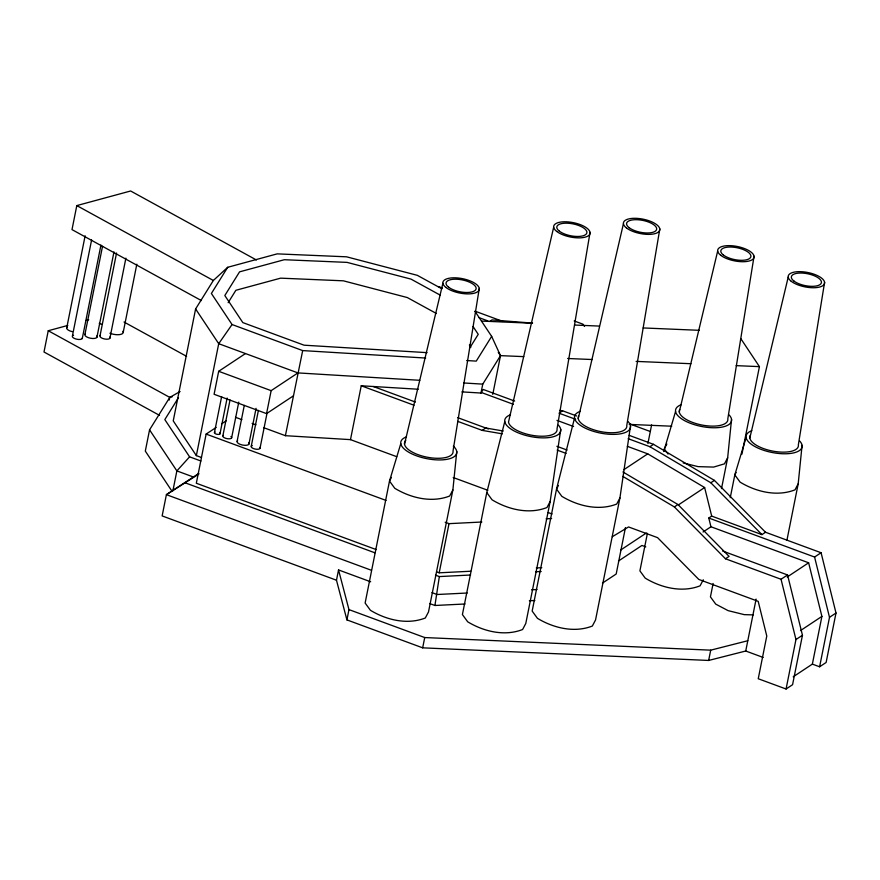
<?xml version="1.0" encoding="UTF-8"?>
<svg xmlns="http://www.w3.org/2000/svg" width="880" height="880" viewBox="0 0 880 880"><rect width="100%" height="100%" fill="white"/><g stroke="black" fill="none" stroke-linecap="round" stroke-linejoin="round"><path stroke-width="1.32" d="M400.785 443.63L389.499 481.052L365.123 603.042L370.414 610.291C386.496 620.026 407.275 625.064 425.304 618.002L428.505 611.941L452.881 489.951L456.764 451.484M721.501 488.62L727.661 457.787L731.544 419.32M786.951 540.1L798.193 483.802L802.076 445.335M435.479 575.146L439.34 576.576L434.929 605.484L429.781 603.592M504.779 421.564L486.783 492.569L462.407 614.559L467.698 621.808C483.78 631.543 504.559 636.592 522.588 629.519L525.789 623.469L550.165 501.479L560.747 429.429M574.53 418.077L556.534 489.082L532.158 611.072L537.449 618.332C553.531 628.056 574.31 633.105 592.339 626.043L595.54 619.982L619.916 497.992L630.498 425.942M479.281 288.409L453.035 450.967A24.717 9.779 11.3 0 1 425.59 456.874A24.717 9.779 11.3 0 1 405.757 440.495M754.061 256.234L727.815 418.792A24.717 9.779 11.3 0 1 701.976 425.04A24.717 9.779 11.3 0 1 679.701 409.453M824.604 282.249L798.358 444.807A24.717 9.779 11.3 0 1 772.508 451.055A24.717 9.779 11.3 0 1 750.233 435.468M590.062 232.386L557.029 428.901A24.717 9.779 11.3 0 1 534.369 435.677A24.717 9.779 11.3 0 1 508.497 422.081L553.663 227.271M659.813 228.899L626.78 425.414A24.717 9.779 11.3 0 1 600.941 431.662A24.717 9.779 11.3 0 1 578.666 416.075M67.826 325.435L48.246 330.737L44 352L159.5 415.349M256.399 259.974L130.636 190.993L76.802 205.59L72.006 229.614L201.355 300.564M66.726 327.899L85.129 235.796M91.608 239.932L72.402 336.039A5.115 2.024 11.3 0 0 77.011 339.262A5.115 2.024 11.3 0 0 82.368 337.964M82.28 338.492L100.947 245.058M84.942 334.334L102.542 246.235M96.91 337.315L113.982 251.889M100.023 335.775L116.556 253.011M109.901 338.228L125.895 258.137M123.233 332.266L136.829 264.198M180.103 391.512L169.774 397.397L149.556 429.847L145.31 451.099L171.864 491.029M169.235 400.048L169.774 397.397L172.381 396.682M441.892 288.805L417.318 275.33L346.588 256.817L277.189 253.869L227.7 267.289L213.345 280.478L195.602 308.957L173.239 420.893L196.35 455.62L201.443 457.501M172.887 490.831L176.869 470.899L189.596 456.841L200.904 461.01M196.35 455.62L218.713 343.695L232.056 324.533L211.387 293.469L227.7 267.289M216.183 427.427L206.14 434.071L196.317 483.241L376.233 549.593M245.465 353.562L218.68 371.305L214.093 394.273L266.563 413.622L293.348 395.879M214.467 432.498L221.628 396.671M219.978 433.862L227.139 398.035M222.871 435.787L230.032 399.96M231.605 437.954L238.766 402.127M237.127 441.232L244.288 405.405M248.908 444.158L256.069 408.331M251.251 446.248L258.401 410.421M266.563 413.622L271.15 390.654L297.935 372.911L419.782 380.303M259.985 448.426L267.146 412.599M396.704 456.676L350.482 439.637L285.395 435.688L302.687 350.592L425.689 358.05M350.482 439.637L361.24 385.781L418.264 389.235M763.191 657.448L745.734 651.013L708.653 660.451L422.664 647.834L346.918 619.894L336.479 580.217L338.536 569.932L370.667 581.79M346.918 619.894L348.964 609.609L338.536 569.932M422.664 647.834L424.721 637.549L348.964 609.609M436.623 571.868L439.197 572.814L449.02 523.655L481.844 522.016M461.89 391.886L480.975 393.041L482.757 384.131L500.5 355.641L491.656 336.38L474.969 311.3M492.767 394.372L500.5 355.641L498.267 352.286M625.46 527.571L616.187 574.013L602.459 583.099M647.889 443.597L651.618 424.908M647.405 533.335L639.903 570.867L645.194 578.116C661.276 587.851 682.055 592.9 700.084 585.827L703.285 579.777M663.74 451.561L675.565 411.455M713.119 583.473L710.435 596.882L715.737 604.131L728.101 610.632L744.227 614.636L753.302 614.9M730.257 497.684L734.811 474.892L746.108 437.47M741.939 454.135L759.429 366.63L740.795 338.613M708.653 660.451L710.71 650.166L747.78 640.728M745.734 651.013L756.107 599.082M612.326 536.712L628.54 526.944L657.591 537.658L698.775 579.425L758.197 601.348L766.777 636.02L758.241 678.744L786.071 689.007L795.96 639.551L781.044 579.271L725.483 558.778L674.366 506.924L622.842 476.41M722.535 550.979L787.545 574.959L802.461 635.239L792.572 684.695L786.071 689.007M793.21 676.797L812.361 664.114L821.898 616.407L808.632 562.793L710.952 526.768L703.065 531.993M812.361 664.114L819.61 666.787L829.499 617.32L814.583 557.04L708.785 518.023L710.952 526.768M629.189 435.358L653.51 444.334L714.417 480.392L765.523 532.246L821.084 552.739L836 613.019L826.122 662.475L819.61 666.787M578.248 418.594L623.414 223.784M404.514 444.147L442.882 283.294M679.283 411.972L717.662 251.119M749.826 437.987L788.205 277.134M391.424 477.411L389.499 481.052L394.79 488.301C410.872 498.025 431.651 503.074 449.68 496.012L452.881 489.951M558.448 485.452L556.534 489.082L561.825 496.331C577.907 506.066 598.686 511.115 616.715 504.053L619.916 497.992M550.165 501.479L546.964 507.529C528.935 514.602 508.156 509.553 492.074 499.818L486.783 492.569M666.842 444.037L664.279 448.877L668.063 454.058M727.661 457.787L724.46 463.837L713.625 467.082L698.06 466.631L683.177 462.935M736.098 472.472L734.811 474.892L740.113 482.141C756.195 491.876 776.974 496.925 795.003 489.852L798.193 483.802M228.151 302.687L235.873 290.29L280.621 278.157L343.376 280.819L407.33 297.561L436.414 313.511M178.497 397.639L164.824 419.595L189.596 456.841M469.656 348.095L478.236 334.323L473.066 326.557M491.656 336.38L476.256 361.119L466.686 360.536M480.975 393.041L483.208 389.466L514.657 401.06M221.76 423.731L226.226 420.772M198.77 473.462L166.397 494.659L162.14 515.922L336.479 580.217M371.371 570.262L166.397 494.659L198.814 474.056M489.72 321.42L491.975 319.924L532.565 323.114M457.721 421.366L482.163 430.375L485.76 427.999L503.261 431.013M576.686 415.998L562.606 410.806L559.009 413.182L575.652 419.32M628.155 438.691L649.924 446.721L653.51 444.334M623.953 469.612L647.746 453.849L704.627 487.531L711.7 516.098L761.937 534.622L765.523 532.246M674.366 506.924L677.963 504.537L729.08 556.391L725.483 558.778M649.924 446.721L710.82 482.768L714.417 480.392M678.568 504.801L704.627 487.531M620.675 550.033L646.404 532.983M618.475 561.011L641.949 545.457L645.788 546.876M708.785 518.023L711.7 516.098M781.044 579.271L787.545 574.959M814.583 557.04L821.084 552.739M787.226 576.972L808.632 562.793M800.492 630.586L821.898 616.407M795.96 639.551L802.461 635.239M829.499 617.32L836 613.019M86.097 320.474L88.704 319.77M546.128 518.804L551.606 518.529M439.197 572.814L470.657 571.241M536.305 567.963L541.783 567.688M439.34 576.576L470.569 575.014M535.755 571.758L541.189 571.483M467.236 593.01L437.118 594.506L431.959 592.614M531.553 589.787L537.031 589.523M434.929 605.484L465.036 603.988M529.364 600.765L534.842 600.501M481.503 321.079L532.191 323.235M574.662 325.039L599.324 326.084M643.159 327.943L699.325 330.319M500.5 355.641L523.787 356.631M567.633 358.49L592.284 359.535M636.13 361.394L690.932 363.715M736.142 365.64L759.429 366.63M629.233 424.402L671.737 426.206M424.721 637.549L710.71 650.166M427.097 352.649L304.084 345.191L242.825 322.597L224.818 295.526L239.558 271.854L284.306 259.721L347.061 262.383L411.015 279.125L440.099 295.075M463.595 382.965L482.757 384.131M559.911 410.344L562.606 410.806M482.163 430.375L502.37 433.851M574.211 320.958L582.923 324.17L584.54 326.392M438.471 286.55L442.167 287.925M475.112 311.201L503.03 321.508M478.874 317.581L487.861 320.903M629.684 423.907L650.298 431.508M481.327 392.48L513.469 404.338M556.974 420.376L573.595 426.503M627.286 446.314L647.746 453.849M232.056 324.533L302.687 350.592M556.886 446.292L567.127 450.065M557.139 450.087L566.093 453.387M373.274 386.507L415.448 402.061M457.633 417.626L488.323 428.945M361.24 385.781L413.985 405.229M297.935 372.911L218.713 343.695L195.602 308.957M218.68 371.305L271.15 390.654M453.2 477.521L487.861 490.303M548.218 512.556L552.068 513.986M235.477 417.274L241.879 419.639M252.12 423.412L255.959 424.831M263.637 427.658L285.395 435.688M206.14 434.071L386.056 500.434M445.17 522.236L449.02 523.655M193.171 476.916L176.869 470.899L149.556 429.847M185.427 482.922L374.891 552.805M76.802 205.59L213.345 280.478M124.025 322.025L186.593 356.345M48.246 330.737L169.774 397.397M622.919 471.955L677.963 504.537M710.82 482.768L761.937 534.622M469.381 344.993L470.855 347.215M729.201 415.041A28.512 11.275 11.3 0 1 719.015 427.537A28.512 11.275 11.3 0 1 683.056 419.771A28.512 11.275 11.3 0 1 681.274 404.69M259.831 447.458A4.532 1.793 11.3 0 1 254.749 448.976A4.532 1.793 11.3 0 1 252.263 445.577M122.914 331.276A9.053 3.586 11.3 0 1 119.779 334.587A9.053 3.586 11.3 0 1 109.912 333.223M248.699 442.849A6.105 2.409 11.3 0 1 242.627 445.071A6.105 2.409 11.3 0 1 237.633 440.704M72.82 335.599A5.115 2.024 11.3 0 1 73.546 335.269M72.358 331.661A6.402 2.53 11.3 0 1 67.111 327.316M558.404 425.15A28.512 11.275 11.3 0 1 548.229 437.646A28.512 11.275 11.3 0 1 512.259 429.88A28.512 11.275 11.3 0 1 510.477 414.799M96.701 335.984A6.204 2.453 11.3 0 1 90.53 338.25A6.204 2.453 11.3 0 1 85.448 333.806M628.166 421.663A28.512 11.275 11.3 0 1 617.98 434.159A28.512 11.275 11.3 0 1 582.021 426.393A28.512 11.275 11.3 0 1 580.228 411.312M109.725 337.139A5.115 2.024 11.3 0 1 104.632 338.998A5.115 2.024 11.3 0 1 100.441 335.335M453.321 446.127A28.512 11.275 11.3 0 1 445.577 459.547A28.512 11.275 11.3 0 1 408.837 452.287A28.512 11.275 11.3 0 1 406.494 436.865M230.945 436.48A4.532 1.793 11.3 0 1 227.535 438.735A4.532 1.793 11.3 0 1 223.245 435.402M219.56 432.927A2.86 1.133 11.3 0 1 218.988 434.368A2.86 1.133 11.3 0 1 215.193 433.631A2.86 1.133 11.3 0 1 215.116 432.069M799.733 441.056A28.512 11.275 11.3 0 1 789.558 453.552A28.512 11.275 11.3 0 1 753.588 445.786A28.512 11.275 11.3 0 1 751.806 430.705M101.882 324.302A5.709 2.255 11.3 0 1 99.264 323.334M723.36 255.002A15.301 6.05 11.3 0 0 749.364 258.654A15.301 6.05 11.3 0 0 734.877 247.368A15.301 6.05 11.3 0 0 723.36 255.002M720.709 255.277A18.546 7.337 11.3 0 0 752.224 259.71A18.546 7.337 11.3 0 0 734.668 246.037A18.546 7.337 11.3 0 0 720.709 255.277M791.241 281.292A18.546 7.337 11.3 0 0 822.767 285.725A18.546 7.337 11.3 0 0 805.2 272.052A18.546 7.337 11.3 0 0 791.241 281.292M793.892 281.017A15.301 6.05 11.3 0 0 819.896 284.669A15.301 6.05 11.3 0 0 805.409 273.383A15.301 6.05 11.3 0 0 793.892 281.017M559.35 231.154A15.301 6.05 11.3 0 0 585.354 234.806A15.301 6.05 11.3 0 0 570.867 223.52A15.301 6.05 11.3 0 0 559.35 231.154M629.112 227.667A15.301 6.05 11.3 0 0 655.116 231.319A15.301 6.05 11.3 0 0 640.629 220.033A15.301 6.05 11.3 0 0 629.112 227.667M626.461 227.942A18.546 7.337 11.3 0 0 657.976 232.375A18.546 7.337 11.3 0 0 640.409 218.702A18.546 7.337 11.3 0 0 626.461 227.942M556.699 231.429A18.546 7.337 11.3 0 0 588.225 235.862A18.546 7.337 11.3 0 0 570.658 222.189A18.546 7.337 11.3 0 0 556.699 231.429M448.58 287.177A15.301 6.05 11.3 0 0 474.584 290.829A15.301 6.05 11.3 0 0 460.097 279.543A15.301 6.05 11.3 0 0 448.58 287.177M445.929 287.452A18.546 7.337 11.3 0 0 477.444 291.885A18.546 7.337 11.3 0 0 459.888 278.212A18.546 7.337 11.3 0 0 445.929 287.452"/></g></svg>
